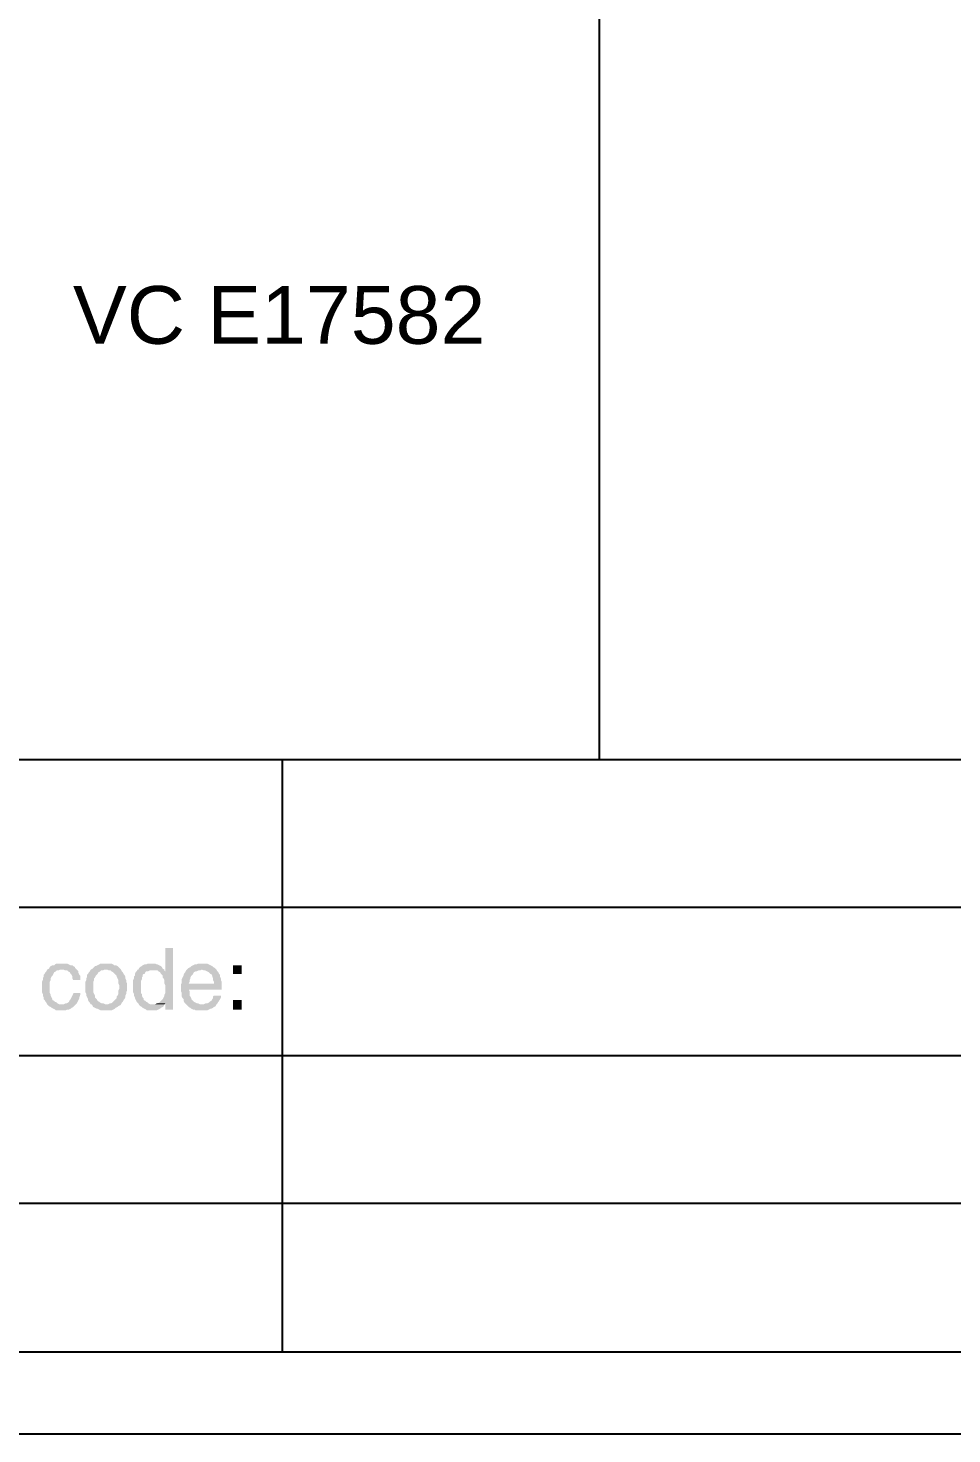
# Model space of a CAD drawing. Header units: millimetres. Extents: x 7018 to 13530, y 4187 to 5692.
# Drawn here: x 10813.4 to 10861.4, y 4951.9 to 5024.9 of the extents above; entities that cross this region are included whole.
import ezdxf

# ---------------------------------------------------------------- set-up
doc = ezdxf.new("R2010")
doc.units = ezdxf.units.MM
doc.styles.get("Standard").update_dxf_attribs({"font": 'arial.ttf'})

msp = doc.modelspace()

# ---------------------------------------------------------------- hatches: boundary and pattern name
at = {"transparency": 33554559}
for points in [[(10820.925, 4977.118), (10820.519, 4977.118), (10820.519, 4975.9), (10820.158, 4975.9), (10820.248, 4975.855), (10820.294, 4975.764), (10820.339, 4975.719), (10820.384, 4975.674), (10820.384, 4975.584), (10820.429, 4975.539), (10820.474, 4975.448), (10820.474, 4975.268), (10820.519, 4975.178), (10820.519, 4974.771), (10820.474, 4974.681), (10820.474, 4974.636), (10820.429, 4974.546), (10820.384, 4974.456), (10820.339, 4974.41), (10820.339, 4974.41), (10820.248, 4974.32), (10820.203, 4974.275), (10820.113, 4974.23), (10820.519, 4974.23), (10820.519, 4973.914), (10820.925, 4973.914)], [(10814.381, 4975.99), (10814.336, 4975.9), (10814.291, 4975.855), (10814.246, 4975.764), (10814.201, 4975.719), (10814.201, 4975.629), (10814.156, 4975.539), (10814.156, 4975.448), (10814.11, 4975.358), (10814.11, 4974.817), (10814.156, 4974.726), (10814.156, 4974.636), (10814.201, 4974.546), (10814.201, 4974.456), (10814.246, 4974.41), (10814.291, 4974.32), (10814.336, 4974.275), (10814.381, 4974.185), (10815.149, 4974.185), (10815.013, 4974.185), (10814.923, 4974.23), (10814.878, 4974.275), (10814.787, 4974.32), (10814.742, 4974.365), (10814.652, 4974.41), (10814.652, 4974.456), (10814.607, 4974.546), (10814.562, 4974.636), (10814.562, 4974.681), (10814.517, 4974.771), (10814.517, 4975.358), (10814.562, 4975.448), (10814.562, 4975.539), (10814.607, 4975.629), (10814.652, 4975.674), (10814.697, 4975.764), (10814.697, 4975.764), (10814.742, 4975.855), (10814.833, 4975.9), (10814.878, 4975.945), (10814.968, 4975.945), (10815.058, 4975.99), (10815.149, 4975.99)], [(10815.149, 4976.306), (10814.878, 4976.306), (10814.787, 4976.261), (10814.742, 4976.216), (10814.652, 4976.216), (10814.562, 4976.171), (10814.517, 4976.125), (10814.472, 4976.035), (10814.381, 4975.99), (10815.239, 4975.99), (10815.329, 4975.945), (10815.419, 4975.945), (10815.464, 4975.9), (10815.555, 4975.855), (10815.6, 4975.764), (10815.645, 4975.719), (10815.69, 4975.629), (10815.69, 4975.539), (10815.735, 4975.448), (10816.096, 4975.448), (10816.096, 4975.674), (10816.051, 4975.719), (10816.006, 4975.809), (10816.006, 4975.9), (10815.961, 4975.945), (10815.871, 4976.035), (10815.825, 4976.08), (10815.825, 4976.125), (10815.735, 4976.171), (10815.69, 4976.216), (10815.6, 4976.216), (10815.51, 4976.261), (10815.419, 4976.306), (10815.239, 4976.306)], [(10817.45, 4976.306), (10817.134, 4976.306), (10817.089, 4976.261), (10816.999, 4976.216), (10816.909, 4976.171), (10816.864, 4976.171), (10816.773, 4976.08), (10816.728, 4976.035), (10816.638, 4975.99), (10816.638, 4975.99), (10816.593, 4975.9), (10816.548, 4975.855), (10816.502, 4975.764), (10816.457, 4975.719), (10816.457, 4975.629), (10816.412, 4975.539), (10816.412, 4975.448), (10816.367, 4975.358), (10816.367, 4975.087), (10816.367, 4974.817), (10816.412, 4974.726), (10816.412, 4974.636), (10816.457, 4974.546), (10816.502, 4974.456), (10816.502, 4974.41), (10816.548, 4974.32), (10816.593, 4974.275), (10816.638, 4974.185), (10817.45, 4974.185), (10817.405, 4974.185), (10817.315, 4974.23), (10817.225, 4974.23), (10817.134, 4974.275), (10817.089, 4974.32), (10816.999, 4974.365), (10816.954, 4974.456), (10816.909, 4974.501), (10816.864, 4974.546), (10816.864, 4974.636), (10816.818, 4974.726), (10816.773, 4974.817), (10816.773, 4975.358), (10816.818, 4975.448), (10816.818, 4975.539), (10816.864, 4975.584), (10816.909, 4975.674), (10816.954, 4975.719), (10816.999, 4975.764), (10817.044, 4975.855), (10817.134, 4975.9), (10817.179, 4975.945), (10817.27, 4975.945), (10817.36, 4975.99), (10818.217, 4975.99), (10818.172, 4976.035), (10818.082, 4976.125), (10818.037, 4976.171), (10817.947, 4976.216), (10817.856, 4976.216), (10817.811, 4976.261), (10817.721, 4976.306), (10817.541, 4976.306)], [(10818.217, 4975.99), (10817.45, 4975.99), (10817.495, 4975.99), (10817.586, 4975.945), (10817.676, 4975.945), (10817.721, 4975.9), (10817.811, 4975.855), (10817.856, 4975.809), (10817.947, 4975.719), (10817.992, 4975.674), (10817.992, 4975.629), (10818.037, 4975.539), (10818.082, 4975.448), (10818.082, 4975.268), (10818.127, 4975.178), (10818.127, 4974.997), (10818.082, 4974.907), (10818.082, 4974.726), (10818.037, 4974.636), (10817.992, 4974.591), (10817.992, 4974.501), (10817.947, 4974.456), (10817.902, 4974.41), (10817.811, 4974.32), (10817.766, 4974.275), (10817.676, 4974.23), (10817.631, 4974.23), (10817.541, 4974.185), (10816.683, 4974.185), (10816.728, 4974.14), (10816.773, 4974.049), (10816.864, 4974.004), (10816.954, 4973.959), (10816.999, 4973.959), (10817.089, 4973.914), (10817.179, 4973.869), (10817.721, 4973.869), (10817.811, 4973.914), (10817.902, 4973.959), (10817.947, 4974.004), (10818.037, 4974.049), (10818.082, 4974.094), (10818.172, 4974.14), (10818.217, 4974.185), (10818.217, 4974.185), (10818.263, 4974.275), (10818.308, 4974.32), (10818.353, 4974.41), (10818.398, 4974.456), (10818.443, 4974.546), (10818.443, 4974.636), (10818.488, 4974.726), (10818.488, 4974.817), (10818.533, 4974.907), (10818.533, 4975.087), (10818.533, 4975.268), (10818.488, 4975.358), (10818.488, 4975.448), (10818.443, 4975.539), (10818.443, 4975.629), (10818.398, 4975.719), (10818.353, 4975.764), (10818.308, 4975.855), (10818.263, 4975.9)], [(10819.075, 4975.99), (10819.03, 4975.9), (10818.985, 4975.855), (10818.94, 4975.764), (10818.94, 4975.674), (10818.894, 4975.629), (10818.894, 4975.539), (10818.849, 4975.448), (10818.849, 4974.817), (10818.894, 4974.726), (10818.894, 4974.636), (10818.94, 4974.546), (10818.94, 4974.501), (10818.985, 4974.41), (10819.03, 4974.32), (10819.075, 4974.275), (10819.12, 4974.23), (10819.165, 4974.14), (10819.21, 4974.094), (10819.301, 4974.049), (10819.346, 4974.004), (10819.436, 4973.959), (10819.526, 4973.914), (10819.571, 4973.869), (10820.068, 4973.869), (10820.158, 4973.914), (10820.248, 4973.959), (10820.294, 4974.004), (10820.384, 4974.049), (10820.429, 4974.094), (10820.474, 4974.185), (10819.752, 4974.185), (10819.662, 4974.23), (10819.617, 4974.275), (10819.526, 4974.32), (10819.481, 4974.365), (10819.391, 4974.41), (10819.391, 4974.501), (10819.346, 4974.546), (10819.301, 4974.636), (10819.301, 4974.726), (10819.256, 4974.771), (10819.256, 4975.403), (10819.301, 4975.494), (10819.301, 4975.584), (10819.346, 4975.629), (10819.346, 4975.719), (10819.391, 4975.764), (10819.436, 4975.764), (10819.481, 4975.855), (10819.526, 4975.9), (10819.617, 4975.9), (10819.707, 4975.945), (10819.887, 4975.945)], [(10819.797, 4976.306), (10819.617, 4976.306), (10819.526, 4976.261), (10819.436, 4976.261), (10819.346, 4976.216), (10819.301, 4976.171), (10819.21, 4976.125), (10819.165, 4976.08), (10819.12, 4975.99), (10819.075, 4975.99), (10819.887, 4975.945), (10820.113, 4975.945), (10820.158, 4975.9), (10820.519, 4975.9), (10820.474, 4975.945), (10820.474, 4975.99), (10820.384, 4976.035), (10820.339, 4976.125), (10820.294, 4976.171), (10820.203, 4976.216), (10820.113, 4976.261), (10820.068, 4976.261), (10819.978, 4976.306), (10819.887, 4976.306)], [(10822.46, 4976.306), (10822.234, 4976.306), (10822.144, 4976.261), (10822.054, 4976.261), (10821.963, 4976.216), (10821.873, 4976.171), (10821.828, 4976.125), (10821.738, 4976.08), (10821.693, 4976.035), (10821.648, 4975.99), (10822.415, 4975.99), (10822.55, 4975.945), (10822.595, 4975.945), (10822.686, 4975.9), (10822.776, 4975.855), (10822.821, 4975.809), (10822.866, 4975.764), (10822.911, 4975.764), (10822.956, 4975.674), (10822.956, 4975.629), (10823.002, 4975.539), (10823.002, 4975.448), (10823.047, 4975.358), (10823.047, 4975.268), (10821.738, 4975.268), (10821.332, 4975.223), (10821.332, 4974.862), (10821.377, 4974.771), (10821.377, 4974.591), (10821.422, 4974.501), (10821.467, 4974.456), (10821.467, 4974.365), (10821.512, 4974.275), (10821.557, 4974.23), (10821.602, 4974.185), (10822.415, 4974.185), (10822.325, 4974.185), (10822.234, 4974.23), (10822.189, 4974.23), (10822.099, 4974.275), (10822.009, 4974.32), (10821.963, 4974.365), (10821.918, 4974.41), (10821.873, 4974.456), (10821.873, 4974.501), (10821.828, 4974.591), (10821.783, 4974.636), (10821.783, 4974.862), (10821.738, 4974.952), (10823.453, 4974.952), (10823.453, 4975.358), (10823.408, 4975.448), (10823.408, 4975.539), (10823.363, 4975.629), (10823.363, 4975.719), (10823.317, 4975.764), (10823.272, 4975.855), (10823.227, 4975.9), (10823.182, 4975.99), (10823.137, 4976.035), (10823.092, 4976.08), (10823.002, 4976.125), (10822.956, 4976.171), (10822.866, 4976.216), (10822.776, 4976.261), (10822.686, 4976.306), (10822.55, 4976.306)], [(10821.648, 4975.99), (10821.602, 4975.945), (10821.557, 4975.855), (10821.512, 4975.809), (10821.467, 4975.719), (10821.467, 4975.674), (10821.422, 4975.584), (10821.377, 4975.494), (10821.377, 4975.313), (10821.332, 4975.223), (10821.738, 4975.268), (10821.783, 4975.358), (10821.783, 4975.448), (10821.828, 4975.539), (10821.828, 4975.584), (10821.873, 4975.674), (10821.918, 4975.719), (10821.963, 4975.764), (10822.009, 4975.855), (10822.099, 4975.9), (10822.144, 4975.9), (10822.234, 4975.945), (10822.325, 4975.945), (10822.415, 4975.99)], [(10824.491, 4975.764), (10824.491, 4976.216), (10824.04, 4976.216), (10824.04, 4975.764)], [(10816.096, 4974.771), (10815.735, 4974.771), (10815.735, 4974.726), (10815.69, 4974.636), (10815.645, 4974.546), (10815.6, 4974.456), (10815.555, 4974.41), (10815.51, 4974.32), (10815.464, 4974.275), (10815.374, 4974.23), (10815.329, 4974.23), (10815.239, 4974.185), (10814.381, 4974.185), (10814.426, 4974.14), (10814.472, 4974.094), (10814.562, 4974.049), (10814.607, 4974.004), (10814.697, 4973.959), (10814.787, 4973.914), (10814.833, 4973.869), (10815.329, 4973.869), (10815.419, 4973.914), (10815.51, 4973.914), (10815.6, 4973.959), (10815.645, 4974.004), (10815.735, 4974.049), (10815.78, 4974.094), (10815.825, 4974.14), (10815.871, 4974.185), (10815.916, 4974.23), (10815.961, 4974.32), (10816.006, 4974.41), (10816.051, 4974.501), (10816.051, 4974.546), (10816.096, 4974.681)], [(10823.408, 4974.636), (10823.047, 4974.636), (10823.002, 4974.591), (10823.002, 4974.501), (10822.956, 4974.456), (10822.911, 4974.365), (10822.821, 4974.32), (10822.776, 4974.275), (10822.686, 4974.23), (10822.595, 4974.23), (10822.505, 4974.185), (10821.602, 4974.185), (10821.693, 4974.094), (10821.738, 4974.049), (10821.828, 4974.004), (10821.873, 4973.959), (10821.963, 4973.914), (10822.054, 4973.914), (10822.099, 4973.869), (10822.686, 4973.869), (10822.776, 4973.914), (10822.866, 4973.959), (10822.911, 4973.959), (10823.002, 4974.004), (10823.047, 4974.049), (10823.137, 4974.094), (10823.182, 4974.185), (10823.227, 4974.23), (10823.272, 4974.32), (10823.317, 4974.365), (10823.363, 4974.456), (10823.408, 4974.546)], [(10824.491, 4973.914), (10824.491, 4974.41), (10824.04, 4974.41), (10824.04, 4973.914)], [(10820.113, 4974.23), (10820.068, 4974.23), (10819.978, 4974.185), (10819.887, 4974.185), (10820.474, 4974.185), (10820.519, 4974.23)]]:
    msp.add_hatch(color=256, dxfattribs=at).paths.add_polyline_path(points)

# ---------------------------------------------------------------- linework, layer by layer
for p, q in [((10843.068, 5242.873), (10843.068, 4986.912)), ((10782.067, 4956.132), (11191.322, 4956.132))]:
    msp.add_line(p, q)
msp.add_lwpolyline([(11195.36, 4951.873), (11195.36, 5248.873), (10775.36, 5248.873), (10775.36, 4951.873)], close=True)
for points in [[(10794.884, 4986.912), (11191.322, 4986.912)], [(10826.585, 4986.912), (10826.585, 4956.132)], [(10794.884, 4979.24), (11091.015, 4979.24)], [(10794.884, 4971.522), (11143.955, 4971.522)], [(10794.884, 4963.849), (11091.015, 4963.849)]]:
    msp.add_lwpolyline(points)

# ---------------------------------------------------------------- texts
at = {"insert": (10826.436, 5009.976), "char_height": 2.9997, "width": 34.34827, "attachment_point": 5}
msp.add_mtext('VC E17582', dxfattribs=at)

doc.saveas('drawing.dxf')
